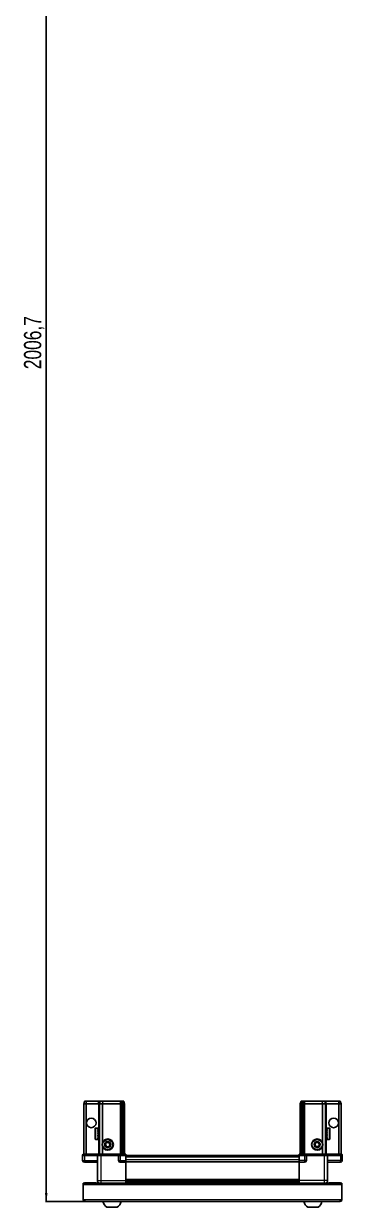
# Model space of a CAD drawing. Header units: millimetres. Extents: x 1004 to 4022, y -1520 to 1218.
# Drawn here: x 1060 to 1428, y -1520 to -151 of the extents above; entities that cross this region are included whole.
import ezdxf

# ---------------------------------------------------------------- set-up
doc = ezdxf.new("R2010")
doc.units = ezdxf.units.MM
doc.layers.add('FORMAT', color=7, linetype='Continuous')
doc.styles.add('SLDTEXTSTYLE0', font='TXT', dxfattribs={"width": 0.75})
doc.dimstyles.new('SLDDIMSTYLE0', dxfattribs={"dimtxt": 20, "dimasz": 10, "dimexe": 0, "dimexo": 0.0625, "dimgap": 5, "dimtad": 2, "dimdec": 1, "dimrnd": 1e-09, "dimzin": 12, "dimdsep": 46, "dimtxsty": 'SLDTEXTSTYLE0', "dimsah": 1, "dimcen": 0.09, "dimadec": 0, "dimazin": 3, "dimtfac": 1, "dimtofl": 0, "dimtmove": 0, "dimatfit": 3, "dimfxl": 0, "dimfrac": 2, "dimtolj": 1, "dimtzin": 12, "dimarcsym": 0})

# ---------------------------------------------------------------- blocks, each defined once
blk = doc.blocks.new('_D_8')
at = {"layer": 'FORMAT'}
for p, q in [((1129.7, 493.4), (1084.6, 493.4)), ((1085.6, 493.4), (1085.6, -1513.3)), ((1130.2, -1513.3), (1084.6, -1513.3))]:
    blk.add_line(p, q, dxfattribs=at)
for points in [[(1085.6, 493.4), (1084, 483.4), (1087.1, 483.4)], [(1085.6, -1513.3), (1087.1, -1503.3), (1084, -1503.3)]]:
    blk.add_solid(points, dxfattribs=at)
at = {"layer": 'FORMAT', "insert": (1059.8, -550.6), "char_height": 20, "attachment_point": 1, "rotation": 90, "style": 'SLDTEXTSTYLE0'}
blk.add_mtext('2006,7', dxfattribs=at)

msp = doc.modelspace()

# ---------------------------------------------------------------- linework, layer by layer
at = {"color": 7, "linetype": 'Continuous', "lineweight": 25}
for p, q in [((1129.09, -1400.32), (1129.89, -1397.32)), ((1131.59, -1400.32), (1129.09, -1400.32)), ((1129.09, -1400.32), (1129.09, -1458.62)), ((1129.89, -1397.32), (1131.74, -1397.32)), ((1131.59, -1400.32), (1131.74, -1397.32)), ((1131.59, -1400.32), (1131.59, -1458.62)), ((1146.09, -1400.32), (1131.59, -1400.32)), ((1131.74, -1397.32), (1146.09, -1397.32)), ((1146.09, -1397.32), (1147.89, -1397.32)), ((1147.09, -1400.32), (1146.09, -1400.32)), ((1147.09, -1400.32), (1147.89, -1397.32)), ((1150.59, -1400.32), (1147.09, -1400.32)), ((1147.09, -1400.32), (1147.09, -1458.62)), ((1147.89, -1397.32), (1150.92, -1397.32)), ((1150.92, -1397.32), (1150.59, -1400.32)), ((1150.59, -1400.32), (1150.59, -1444.82)), ((1171.09, -1400.32), (1150.59, -1400.32)), ((1150.92, -1397.32), (1171.09, -1397.32)), ((1171.09, -1397.32), (1172.89, -1397.32)), ((1172.09, -1400.32), (1171.09, -1400.32)), ((1172.89, -1397.32), (1172.09, -1400.32)), ((1173.09, -1400.32), (1172.09, -1400.32)), ((1172.09, -1400.32), (1172.09, -1458.62)), ((1172.89, -1397.32), (1173.63, -1397.32)), ((1173.63, -1397.32), (1173.09, -1400.32)), ((1173.09, -1400.32), (1173.09, -1458.62)), ((1174.59, -1400.32), (1173.09, -1400.32)), ((1173.63, -1397.32), (1174.13, -1397.32)), ((1174.13, -1397.32), (1175.28, -1397.32)), ((1174.13, -1397.32), (1174.59, -1400.32)), ((1174.59, -1400.32), (1174.59, -1458.62)), ((1176.09, -1400.32), (1174.59, -1400.32)), ((1175.28, -1397.32), (1176.09, -1400.32)), ((1176.09, -1400.32), (1176.09, -1458.62)), ((1379.89, -1397.32), (1379.09, -1400.32)), ((1379.09, -1400.32), (1380.59, -1400.32)), ((1379.09, -1400.32), (1379.09, -1458.62)), ((1381.04, -1397.32), (1379.89, -1397.32)), ((1381.04, -1397.32), (1380.59, -1400.32)), ((1380.59, -1400.32), (1382.09, -1400.32)), ((1380.59, -1400.32), (1380.59, -1458.62)), ((1381.54, -1397.32), (1381.04, -1397.32)), ((1381.54, -1397.32), (1382.09, -1400.32)), ((1382.28, -1397.32), (1381.54, -1397.32)), ((1382.09, -1400.32), (1382.09, -1458.62)), ((1382.09, -1400.32), (1383.09, -1400.32)), ((1382.28, -1397.32), (1383.09, -1400.32)), ((1384.09, -1397.32), (1382.28, -1397.32)), ((1383.09, -1400.32), (1383.09, -1458.62)), ((1383.09, -1400.32), (1384.09, -1400.32)), ((1404.26, -1397.32), (1384.09, -1397.32)), ((1384.09, -1400.32), (1404.59, -1400.32)), ((1404.26, -1397.32), (1404.59, -1400.32)), ((1407.28, -1397.32), (1404.26, -1397.32)), ((1404.59, -1400.32), (1404.59, -1444.82)), ((1404.59, -1400.32), (1408.09, -1400.32)), ((1408.09, -1400.32), (1407.28, -1397.32)), ((1409.09, -1397.32), (1407.28, -1397.32)), ((1408.09, -1400.32), (1408.09, -1458.62)), ((1408.09, -1400.32), (1409.09, -1400.32)), ((1423.43, -1397.32), (1409.09, -1397.32)), ((1409.09, -1400.32), (1423.59, -1400.32)), ((1423.59, -1400.32), (1423.43, -1397.32)), ((1425.28, -1397.32), (1423.43, -1397.32)), ((1423.59, -1400.32), (1423.59, -1458.62)), ((1423.59, -1400.32), (1426.09, -1400.32)), ((1426.09, -1400.32), (1425.28, -1397.32)), ((1426.09, -1400.32), (1426.09, -1458.62)), ((1141.89, -1440.52), (1141.89, -1429.12)), ((1145.09, -1428.32), (1142.69, -1428.32)), ((1145.09, -1428.32), (1145.09, -1428.33)), ((1145.09, -1428.33), (1145.59, -1428.33)), ((1145.09, -1428.51), (1145.59, -1428.51)), ((1145.09, -1428.51), (1145.09, -1428.73)), ((1145.09, -1428.73), (1145.59, -1428.73)), ((1145.09, -1429.31), (1145.59, -1429.31)), ((1145.09, -1429.31), (1145.09, -1429.73)), ((1145.09, -1429.73), (1145.59, -1429.73)), ((1145.09, -1430.64), (1145.59, -1430.64)), ((1145.09, -1430.64), (1145.09, -1431.23)), ((1145.09, -1431.23), (1145.59, -1431.23)), ((1145.09, -1432.38), (1145.59, -1432.38)), ((1145.09, -1432.38), (1145.09, -1433.08)), ((1145.09, -1433.08), (1145.59, -1433.08)), ((1145.09, -1434.37), (1145.59, -1434.37)), ((1145.09, -1434.37), (1145.09, -1435.11)), ((1145.09, -1434.51), (1145.59, -1434.51)), ((1145.09, -1435.01), (1145.59, -1435.01)), ((1145.09, -1435.11), (1145.59, -1435.11)), ((1145.09, -1436.39), (1145.59, -1436.39)), ((1145.09, -1436.39), (1145.09, -1437.1)), ((1145.09, -1437.1), (1145.59, -1437.1)), ((1145.59, -1428.51), (1145.59, -1428.33)), ((1145.59, -1428.73), (1145.59, -1428.51)), ((1145.59, -1429.31), (1145.59, -1428.73)), ((1145.59, -1429.73), (1145.59, -1429.31)), ((1145.59, -1430.64), (1145.59, -1429.73)), ((1145.69, -1430.42), (1145.59, -1430.42)), ((1145.59, -1431.23), (1145.59, -1430.64)), ((1145.59, -1432.38), (1145.59, -1431.23)), ((1145.59, -1433.08), (1145.59, -1432.38)), ((1145.59, -1434.37), (1145.59, -1433.08)), ((1145.59, -1434.51), (1145.59, -1434.37)), ((1145.59, -1435.11), (1145.59, -1435.01)), ((1145.59, -1436.39), (1145.59, -1435.11)), ((1145.59, -1437.1), (1145.59, -1436.39)), ((1145.59, -1438.26), (1145.59, -1437.1)), ((1145.69, -1439.22), (1145.69, -1430.42)), ((1146.57, -1431.51), (1146.09, -1430.82)), ((1146.09, -1438.82), (1146.09, -1430.82)), ((1147.06, -1430.82), (1146.57, -1431.51)), ((1146.57, -1438.13), (1146.57, -1431.51)), ((1147.09, -1430.82), (1147.06, -1430.82)), ((1147.06, -1438.82), (1147.06, -1430.82)), ((1408.12, -1430.82), (1408.09, -1430.82)), ((1408.6, -1431.51), (1408.12, -1430.82)), ((1408.12, -1430.82), (1408.12, -1438.82)), ((1409.09, -1430.82), (1408.6, -1431.51)), ((1408.6, -1431.51), (1408.6, -1438.13)), ((1409.09, -1430.82), (1409.09, -1438.82)), ((1409.59, -1430.42), (1409.49, -1430.42)), ((1409.49, -1430.42), (1409.49, -1439.22)), ((1412.49, -1428.32), (1409.59, -1428.32)), ((1410.09, -1428.32), (1409.59, -1428.32)), ((1409.59, -1428.32), (1409.59, -1428.37)), ((1409.59, -1428.37), (1409.59, -1428.65)), ((1410.09, -1428.37), (1409.59, -1428.37)), ((1410.09, -1428.65), (1409.59, -1428.65)), ((1409.59, -1428.65), (1409.59, -1428.93)), ((1410.09, -1428.93), (1409.59, -1428.93)), ((1409.59, -1428.93), (1409.59, -1429.59)), ((1410.09, -1429.59), (1409.59, -1429.59)), ((1409.59, -1429.59), (1409.59, -1430.06)), ((1409.59, -1430.06), (1409.59, -1431.04)), ((1410.09, -1430.06), (1409.59, -1430.06)), ((1410.09, -1431.04), (1409.59, -1431.04)), ((1409.59, -1431.04), (1409.59, -1431.66)), ((1409.59, -1431.66), (1409.59, -1432.86)), ((1410.09, -1431.66), (1409.59, -1431.66)), ((1410.09, -1432.86), (1409.59, -1432.86)), ((1409.59, -1432.86), (1409.59, -1433.49)), ((1410.09, -1433.49), (1409.59, -1433.49)), ((1409.59, -1433.57), (1409.59, -1434.87)), ((1410.09, -1433.57), (1409.59, -1433.57)), ((1410.09, -1434.87), (1409.59, -1434.87)), ((1410.09, -1435.35), (1409.59, -1435.35)), ((1409.59, -1435.35), (1409.59, -1435.61)), ((1409.59, -1435.61), (1409.59, -1436.88)), ((1410.09, -1435.61), (1409.59, -1435.61)), ((1410.09, -1436.88), (1409.59, -1436.88)), ((1409.59, -1436.88), (1409.59, -1437.56)), ((1410.09, -1428.37), (1410.09, -1428.32)), ((1410.09, -1428.93), (1410.09, -1428.65)), ((1410.09, -1430.06), (1410.09, -1429.59)), ((1410.09, -1431.66), (1410.09, -1431.04)), ((1410.09, -1433.57), (1410.09, -1432.86)), ((1410.09, -1435.61), (1410.09, -1434.87)), ((1410.09, -1437.56), (1410.09, -1436.88)), ((1413.29, -1429.12), (1413.29, -1440.52)), ((1142.69, -1441.32), (1145.09, -1441.32)), ((1145.09, -1438.26), (1145.59, -1438.26)), ((1145.09, -1438.26), (1145.09, -1438.87)), ((1145.09, -1438.87), (1145.59, -1438.87)), ((1145.09, -1439.8), (1145.59, -1439.8)), ((1145.09, -1439.8), (1145.09, -1440.24)), ((1145.09, -1440.24), (1145.59, -1440.24)), ((1145.09, -1440.85), (1145.59, -1440.85)), ((1145.09, -1440.85), (1145.09, -1441.08)), ((1145.09, -1441.08), (1145.59, -1441.08)), ((1145.09, -1441.3), (1145.59, -1441.3)), ((1145.09, -1441.3), (1145.09, -1441.32)), ((1145.09, -1441.31), (1145.59, -1441.31)), ((1145.59, -1438.87), (1145.59, -1438.26)), ((1145.59, -1439.8), (1145.59, -1438.87)), ((1145.59, -1439.22), (1145.69, -1439.22)), ((1145.59, -1440.24), (1145.59, -1439.8)), ((1145.59, -1440.85), (1145.59, -1440.24)), ((1145.59, -1441.08), (1145.59, -1440.85)), ((1145.59, -1441.3), (1145.59, -1441.08)), ((1145.59, -1441.31), (1145.59, -1441.3)), ((1146.09, -1438.82), (1146.57, -1438.13)), ((1146.57, -1438.13), (1147.06, -1438.82)), ((1147.06, -1438.82), (1147.09, -1438.82)), ((1150.59, -1449.82), (1150.59, -1458.62)), ((1404.59, -1449.82), (1404.59, -1458.62)), ((1408.09, -1438.82), (1408.12, -1438.82)), ((1408.12, -1438.82), (1408.6, -1438.13)), ((1408.6, -1438.13), (1409.09, -1438.82)), ((1409.49, -1439.22), (1409.59, -1439.22)), ((1409.59, -1437.56), (1409.59, -1438.68)), ((1410.09, -1437.56), (1409.59, -1437.56)), ((1410.09, -1438.68), (1409.59, -1438.68)), ((1409.59, -1438.68), (1409.59, -1439.25)), ((1409.59, -1439.25), (1409.59, -1440.11)), ((1410.09, -1439.25), (1409.59, -1439.25)), ((1410.09, -1440.11), (1409.59, -1440.11)), ((1409.59, -1440.11), (1409.59, -1440.5)), ((1409.59, -1440.5), (1409.59, -1441.02)), ((1410.09, -1440.5), (1409.59, -1440.5)), ((1410.09, -1441.02), (1409.59, -1441.02)), ((1409.59, -1441.02), (1409.59, -1441.2)), ((1409.59, -1441.2), (1409.59, -1441.32)), ((1410.09, -1441.2), (1409.59, -1441.2)), ((1409.59, -1441.32), (1412.49, -1441.32)), ((1410.09, -1439.25), (1410.09, -1438.68)), ((1410.09, -1440.5), (1410.09, -1440.11)), ((1410.09, -1441.2), (1410.09, -1441.02)), ((1128.09, -1458.62), (1127.59, -1459.49)), ((1127.59, -1459.82), (1127.59, -1459.49)), ((1127.59, -1459.82), (1129.59, -1459.82)), ((1127.59, -1459.82), (1127.59, -1465.82)), ((1129.59, -1458.62), (1128.09, -1458.62)), ((1129.59, -1458.62), (1144.39, -1458.62)), ((1144.39, -1459.82), (1129.59, -1459.82)), ((1129.59, -1459.82), (1144.39, -1459.82)), ((1144.39, -1458.62), (1144.59, -1458.62)), ((1144.59, -1459.82), (1144.39, -1459.82)), ((1144.59, -1459.82), (1144.59, -1458.62)), ((1144.59, -1458.62), (1148.59, -1458.62)), ((1148.59, -1459.82), (1144.59, -1459.82)), ((1144.59, -1459.82), (1144.59, -1488.82)), ((1148.59, -1458.62), (1168.89, -1458.62)), ((1168.89, -1459.82), (1148.59, -1459.82)), ((1168.89, -1458.62), (1169.09, -1458.62)), ((1169.09, -1459.82), (1168.89, -1459.82)), ((1169.09, -1459.82), (1169.09, -1458.62)), ((1169.77, -1458.62), (1169.09, -1458.62)), ((1169.09, -1459.82), (1171.09, -1459.82)), ((1169.09, -1459.82), (1169.09, -1465.82)), ((1169.77, -1458.62), (1177.59, -1458.62)), ((1177.59, -1459.49), (1171.09, -1459.49)), ((1177.59, -1459.82), (1171.09, -1459.82)), ((1171.09, -1459.82), (1177.59, -1459.82)), ((1177.59, -1458.62), (1177.59, -1459.49)), ((1177.59, -1459.49), (1177.59, -1459.49)), ((1177.59, -1459.82), (1177.59, -1459.49)), ((1177.59, -1459.82), (1177.59, -1459.82)), ((1177.59, -1459.82), (1177.59, -1465.82)), ((1377.59, -1459.97), (1177.59, -1459.97)), ((1377.59, -1459.49), (1377.59, -1458.62)), ((1377.59, -1458.62), (1385.41, -1458.62)), ((1384.09, -1459.49), (1377.59, -1459.49)), ((1377.59, -1459.82), (1377.59, -1459.49)), ((1384.09, -1459.82), (1377.59, -1459.82)), ((1377.59, -1459.82), (1377.59, -1465.82)), ((1384.09, -1459.82), (1386.09, -1459.82)), ((1386.09, -1459.82), (1384.09, -1459.82)), ((1386.09, -1458.62), (1385.41, -1458.62)), ((1386.09, -1459.82), (1386.09, -1458.62)), ((1386.09, -1458.62), (1386.29, -1458.62)), ((1386.29, -1459.82), (1386.09, -1459.82)), ((1386.09, -1459.82), (1386.09, -1465.82)), ((1386.29, -1458.62), (1406.59, -1458.62)), ((1406.59, -1459.82), (1386.29, -1459.82)), ((1406.59, -1458.62), (1410.59, -1458.62)), ((1410.59, -1459.82), (1406.59, -1459.82)), ((1410.59, -1459.82), (1410.59, -1458.62)), ((1410.59, -1458.62), (1410.79, -1458.62)), ((1410.79, -1459.82), (1410.59, -1459.82)), ((1410.59, -1459.82), (1410.59, -1488.82)), ((1410.79, -1458.62), (1425.59, -1458.62)), ((1425.59, -1459.82), (1410.79, -1459.82)), ((1427.09, -1458.62), (1425.59, -1458.62)), ((1425.59, -1459.82), (1427.59, -1459.82)), ((1427.59, -1459.49), (1427.09, -1458.62)), ((1427.59, -1459.49), (1427.09, -1458.62)), ((1427.59, -1459.82), (1427.59, -1459.49)), ((1427.59, -1459.82), (1427.59, -1459.49)), ((1427.59, -1459.82), (1427.59, -1459.82)), ((1427.59, -1459.82), (1427.59, -1465.82)), ((1144.59, -1467.82), (1129.59, -1467.82)), ((1177.59, -1467.82), (1171.09, -1467.82)), ((1177.59, -1465.82), (1177.59, -1467.82)), ((1377.59, -1467.17), (1177.59, -1467.17)), ((1177.59, -1488.82), (1177.59, -1467.82)), ((1377.59, -1465.82), (1377.59, -1467.82)), ((1377.59, -1467.82), (1384.09, -1467.82)), ((1377.59, -1488.82), (1377.59, -1467.82)), ((1410.59, -1467.82), (1425.59, -1467.82)), ((1128.09, -1491.82), (1427.09, -1491.82)), ((1128.09, -1493.92), (1128.09, -1491.82)), ((1143.09, -1491.72), (1130.19, -1491.72)), ((1143.09, -1491.72), (1143.09, -1491.82)), ((1177.59, -1489.84), (1377.59, -1489.84)), ((1177.59, -1489.88), (1377.59, -1489.88)), ((1201.47, -1491.67), (1177.59, -1491.67)), ((1196.09, -1491.82), (1196.09, -1491.67)), ((1196.13, -1491.82), (1196.13, -1491.67)), ((1196.4, -1491.82), (1196.4, -1491.67)), ((1196.66, -1491.82), (1196.66, -1491.67)), ((1197.31, -1491.82), (1197.31, -1491.67)), ((1197.77, -1491.82), (1197.77, -1491.67)), ((1198.74, -1491.82), (1198.74, -1491.67)), ((1199.36, -1491.82), (1199.36, -1491.67)), ((1200.55, -1491.82), (1200.55, -1491.67)), ((1201.21, -1491.82), (1201.21, -1491.67)), ((1201.26, -1491.82), (1201.26, -1491.67)), ((1202.55, -1491.67), (1201.47, -1491.67)), ((1203.29, -1491.67), (1202.55, -1491.67)), ((1202.55, -1491.82), (1202.55, -1491.67)), ((1202.55, -1491.67), (1202.55, -1491.67)), ((1202.57, -1491.82), (1202.57, -1491.67)), ((1203.06, -1491.82), (1203.06, -1491.67)), ((1203.29, -1491.82), (1203.29, -1491.67)), ((1203.71, -1491.67), (1203.29, -1491.67)), ((1203.29, -1491.67), (1203.29, -1491.67)), ((1351.47, -1491.67), (1203.71, -1491.67)), ((1204.56, -1491.82), (1204.56, -1491.67)), ((1205.25, -1491.82), (1205.25, -1491.67)), ((1206.38, -1491.82), (1206.38, -1491.67)), ((1206.96, -1491.82), (1206.96, -1491.67)), ((1207.83, -1491.82), (1207.83, -1491.67)), ((1208.23, -1491.82), (1208.23, -1491.67)), ((1208.76, -1491.82), (1208.76, -1491.67)), ((1208.95, -1491.82), (1208.95, -1491.67)), ((1209.09, -1491.82), (1209.09, -1491.67)), ((1346.09, -1491.82), (1346.09, -1491.67)), ((1346.26, -1491.82), (1346.26, -1491.67)), ((1346.47, -1491.82), (1346.47, -1491.67)), ((1347.03, -1491.82), (1347.03, -1491.67)), ((1347.45, -1491.82), (1347.45, -1491.67)), ((1348.35, -1491.82), (1348.35, -1491.67)), ((1348.93, -1491.82), (1348.93, -1491.67)), ((1350.08, -1491.82), (1350.08, -1491.67)), ((1350.77, -1491.82), (1350.77, -1491.67)), ((1352.05, -1491.67), (1351.47, -1491.67)), ((1352.05, -1491.82), (1352.05, -1491.67)), ((1352.06, -1491.67), (1352.05, -1491.67)), ((1352.79, -1491.67), (1352.06, -1491.67)), ((1352.23, -1491.82), (1352.23, -1491.67)), ((1352.73, -1491.82), (1352.73, -1491.67)), ((1352.79, -1491.82), (1352.79, -1491.67)), ((1353.71, -1491.67), (1352.79, -1491.67)), ((1352.79, -1491.67), (1352.79, -1491.67)), ((1377.59, -1491.67), (1353.71, -1491.67)), ((1354.08, -1491.82), (1354.08, -1491.67)), ((1354.79, -1491.82), (1354.79, -1491.67)), ((1355.96, -1491.82), (1355.96, -1491.67)), ((1356.57, -1491.82), (1356.57, -1491.67)), ((1357.51, -1491.82), (1357.51, -1491.67)), ((1357.96, -1491.82), (1357.96, -1491.67)), ((1358.58, -1491.82), (1358.58, -1491.67)), ((1358.83, -1491.82), (1358.83, -1491.67)), ((1359.07, -1491.82), (1359.07, -1491.67)), ((1359.09, -1491.82), (1359.09, -1491.67)), ((1412.09, -1491.72), (1412.09, -1491.82)), ((1412.09, -1491.72), (1424.99, -1491.72)), ((1427.09, -1491.82), (1427.09, -1493.92)), ((1128.09, -1511.22), (1128.09, -1493.92)), ((1427.09, -1493.92), (1427.09, -1511.22)), ((1130.19, -1511.22), (1128.09, -1511.22)), ((1130.19, -1511.22), (1130.19, -1513.32)), ((1424.99, -1513.32), (1130.19, -1513.32)), ((1427.09, -1511.22), (1424.99, -1511.22)), ((1424.99, -1513.32), (1424.99, -1511.22)), ((1155.59, -1519.92), (1167.59, -1519.92)), ((1387.59, -1519.92), (1399.59, -1519.92))]:
    msp.add_line(p, q, dxfattribs=at)
at = {"color": 8, "linetype": 'Continuous', "lineweight": 18}
for p, q in [((1146.09, -1400.32), (1146.09, -1397.32)), ((1146.09, -1400.32), (1146.09, -1430.82)), ((1171.09, -1397.32), (1171.09, -1400.32)), ((1171.09, -1400.32), (1171.09, -1458.62)), ((1384.09, -1397.32), (1384.09, -1400.32)), ((1384.09, -1400.32), (1384.09, -1458.62)), ((1409.09, -1400.32), (1409.09, -1397.32)), ((1409.09, -1400.32), (1409.09, -1430.82)), ((1142.69, -1441.32), (1142.69, -1428.32)), ((1412.49, -1428.32), (1412.49, -1441.32)), ((1146.09, -1438.82), (1146.09, -1458.62)), ((1409.09, -1438.82), (1409.09, -1458.62)), ((1129.59, -1459.82), (1129.59, -1458.62)), ((1129.59, -1459.82), (1129.59, -1465.82)), ((1144.39, -1459.82), (1144.39, -1458.62)), ((1148.59, -1459.82), (1148.59, -1458.62)), ((1148.59, -1459.82), (1148.59, -1488.82)), ((1168.89, -1459.82), (1168.89, -1458.62)), ((1171.09, -1459.82), (1171.09, -1459.49)), ((1171.09, -1459.82), (1171.09, -1465.82)), ((1177.59, -1459.82), (1177.59, -1459.49)), ((1377.59, -1461.97), (1177.59, -1461.97)), ((1384.09, -1459.82), (1384.09, -1459.49)), ((1384.09, -1459.82), (1384.09, -1465.82)), ((1386.29, -1458.62), (1386.29, -1459.82)), ((1406.59, -1459.82), (1406.59, -1458.62)), ((1406.59, -1459.82), (1406.59, -1488.82)), ((1410.79, -1458.62), (1410.79, -1459.82)), ((1425.59, -1459.82), (1425.59, -1458.62)), ((1425.59, -1459.82), (1425.59, -1465.82)), ((1127.59, -1465.82), (1129.59, -1465.82)), ((1129.59, -1465.82), (1144.59, -1465.82)), ((1129.59, -1467.82), (1129.59, -1465.82)), ((1169.09, -1465.82), (1171.09, -1465.82)), ((1171.09, -1465.82), (1177.59, -1465.82)), ((1171.09, -1465.82), (1171.09, -1467.82)), ((1377.59, -1465.17), (1177.59, -1465.17)), ((1377.59, -1467.82), (1177.59, -1467.82)), ((1384.09, -1465.82), (1377.59, -1465.82)), ((1384.09, -1465.82), (1384.09, -1467.82)), ((1386.09, -1465.82), (1384.09, -1465.82)), ((1425.59, -1465.82), (1410.59, -1465.82)), ((1427.59, -1465.82), (1425.59, -1465.82)), ((1425.59, -1467.82), (1425.59, -1465.82)), ((1130.19, -1491.82), (1130.19, -1491.72)), ((1148.59, -1488.82), (1177.59, -1488.82)), ((1177.59, -1487.22), (1377.59, -1487.22)), ((1377.59, -1488.64), (1177.59, -1488.64)), ((1177.59, -1491.08), (1377.59, -1491.08)), ((1406.59, -1488.82), (1377.59, -1488.82)), ((1424.99, -1491.82), (1424.99, -1491.72)), ((1427.09, -1493.92), (1128.09, -1493.92)), ((1424.99, -1511.22), (1130.19, -1511.22))]:
    msp.add_line(p, q, dxfattribs=at)
at = {"color": 7, "linetype": 'Continuous', "lineweight": 25, "flags": 128}
for points in [[(1130.19, -1491.72), (1129.78, -1491.76), (1129.55, -1491.82)], [(1425.63, -1491.82), (1425.4, -1491.76), (1424.99, -1491.72)]]:
    msp.add_lwpolyline(points, dxfattribs=at)
at = {"color": 7, "linetype": 'Continuous', "lineweight": 25}
for centre, radius in [((1137.59, -1422.32), 5.5), ((1417.59, -1422.32), 5.5), ((1156.59, -1447.32), 6.5), ((1156.59, -1447.32), 3.46), ((1398.59, -1447.32), 6.5), ((1398.59, -1447.32), 3.46)]:
    msp.add_circle(centre, radius, dxfattribs=at)
at = {"color": 8, "linetype": 'Continuous', "lineweight": 18}
for centre in [(1156.59, -1447.32), (1398.59, -1447.32)]:
    msp.add_circle(centre, 5.7, dxfattribs=at)
at = {"color": 7, "linetype": 'Continuous', "lineweight": 25}
for centre, radius, start, end in [((1142.69, -1429.12), 0.8, 90, 180), ((1146.09, -1430.42), 0.4, 180, 270), ((1409.09, -1430.42), 0.4, 270, 360), ((1412.49, -1429.12), 0.8, 360, 90), ((1142.69, -1440.52), 0.8, 180, 270), ((1146.09, -1439.22), 0.4, 90, 180), ((1156.59, -1447.32), 2.5, 147.37605, 207.37605), ((1156.59, -1447.32), 2.5, 207.37605, 267.37605), ((1156.59, -1447.32), 2.5, 87.37605, 147.37605), ((1156.59, -1447.32), 2.5, 267.37605, 327.37605), ((1156.59, -1447.32), 2.5, 27.37605, 87.37605), ((1156.59, -1447.32), 2.5, 327.37605, 27.37605), ((1398.59, -1447.32), 2.5, 134.67671, 194.67671), ((1398.59, -1447.32), 2.5, 194.67671, 254.67671), ((1398.59, -1447.32), 2.5, 74.67671, 134.67671), ((1398.59, -1447.32), 2.5, 254.67671, 314.67671), ((1398.59, -1447.32), 2.5, 14.67671, 74.67671), ((1398.59, -1447.32), 2.5, 314.67671, 14.67671), ((1409.09, -1439.22), 0.4, 0, 90), ((1412.49, -1440.52), 0.8, 270, 0), ((1129.59, -1465.82), 2, 180, 270), ((1171.09, -1465.82), 2, 180, 270), ((1384.09, -1465.82), 2, 270, 0), ((1425.59, -1465.82), 2, 270, 0), ((1130.19, -1511.22), 2.1, 180, 270), ((1130.19, -1511.22), 0.6, 180, 270), ((1162.61, -1510.3), 11.91, 194.70035, 233.8734), ((1160.56, -1510.3), 11.91, 306.1266, 345.29965), ((1394.61, -1510.3), 11.91, 194.70035, 233.8734), ((1392.56, -1510.3), 11.91, 306.1266, 345.29965), ((1424.99, -1511.22), 0.6, 270, 0), ((1424.99, -1511.22), 2.1, 270, 0)]:
    msp.add_arc(centre, radius, start, end, dxfattribs=at)
for centre, start_param, end_param in [((1171.09, -1456.02), 2.4188584, 3.1415927), ((1384.09, -1456.02), 3.1415927, 3.8643269)]:
    msp.add_ellipse(centre, major_axis=(0, 3.46), ratio=0.5773503, start_param=start_param, end_param=end_param, dxfattribs=at)
for points, knots in [([(1153.7, -1447.19), (1153.98, -1446.75), (1154.5, -1445.94), (1155.02, -1445.13), (1155.26, -1444.76)], [0, 0, 0, 0, 0.5346859, 1, 1, 1, 1]), ([(1155.03, -1449.75), (1154.97, -1449.64), (1154.7, -1449.11), (1154.24, -1448.22), (1153.86, -1447.49), (1153.7, -1447.19)], [0, 0, 0, 0, 0.1331247, 0.6370994, 1, 1, 1, 1]), ([(1157.92, -1449.88), (1157.4, -1449.86), (1156.44, -1449.82), (1155.48, -1449.77), (1155.03, -1449.75)], [0, 0, 0, 0, 0.5346859, 1, 1, 1, 1]), ([(1155.26, -1444.76), (1155.78, -1444.78), (1156.74, -1444.82), (1157.7, -1444.87), (1158.14, -1444.89)], [0, 0, 0, 0, 0.5346859, 1, 1, 1, 1]), ([(1159.47, -1447.45), (1159.19, -1447.89), (1158.67, -1448.7), (1158.16, -1449.51), (1157.92, -1449.88)], [0, 0, 0, 0, 0.5346859, 1, 1, 1, 1]), ([(1158.14, -1444.89), (1158.3, -1445.19), (1158.68, -1445.93), (1159.14, -1446.81), (1159.41, -1447.34), (1159.47, -1447.45)], [0, 0, 0, 0, 0.3629006, 0.8668753, 1, 1, 1, 1]), ([(1395.8, -1446.56), (1396.17, -1446.19), (1396.86, -1445.52), (1397.54, -1444.84), (1397.86, -1444.53)], [0, 0, 0, 0, 0.5346859, 1, 1, 1, 1]), ([(1396.54, -1449.35), (1396.45, -1449.02), (1396.24, -1448.22), (1395.99, -1447.26), (1395.84, -1446.68), (1395.8, -1446.56)], [0, 0, 0, 0, 0.36290056, 0.86687533, 1, 1, 1, 1]), ([(1399.32, -1450.11), (1398.82, -1449.98), (1397.89, -1449.72), (1396.97, -1449.47), (1396.54, -1449.35)], [0, 0, 0, 0, 0.5346859, 1, 1, 1, 1]), ([(1397.86, -1444.53), (1398.35, -1444.66), (1399.28, -1444.92), (1400.21, -1445.17), (1400.64, -1445.29)], [0, 0, 0, 0, 0.5346859, 1, 1, 1, 1]), ([(1401.37, -1448.08), (1401.01, -1448.45), (1400.32, -1449.12), (1399.64, -1449.8), (1399.32, -1450.11)], [0, 0, 0, 0, 0.53468586, 1, 1, 1, 1]), ([(1400.64, -1445.29), (1400.67, -1445.41), (1400.82, -1445.99), (1401.08, -1446.95), (1401.29, -1447.75), (1401.37, -1448.08)], [0, 0, 0, 0, 0.1331247, 0.6370994, 1, 1, 1, 1]), ([(1144.59, -1488.82), (1144.64, -1489.26), (1144.71, -1489.94), (1145.14, -1490.75), (1145.6, -1491.31), (1146, -1491.67), (1146.26, -1491.8), (1146.31, -1491.82)], [0, 0, 0, 0, 0.3630185, 0.5584377, 0.7580039, 0.9575702, 1, 1, 1, 1]), ([(1177.59, -1488.82), (1177.59, -1489.22), (1177.59, -1490.01), (1177.59, -1491.02), (1177.59, -1491.65), (1177.59, -1491.81), (1177.59, -1491.82)], [0, 0, 0, 0, 0.3255201, 0.6510403, 0.9765604, 1, 1, 1, 1]), ([(1377.59, -1488.82), (1377.59, -1489.22), (1377.59, -1490.01), (1377.59, -1491.02), (1377.59, -1491.65), (1377.59, -1491.81), (1377.59, -1491.82)], [0, 0, 0, 0, 0.3255201, 0.6510403, 0.9765604, 1, 1, 1, 1]), ([(1410.59, -1488.82), (1410.54, -1489.26), (1410.47, -1489.94), (1410.03, -1490.75), (1409.58, -1491.31), (1409.17, -1491.67), (1408.91, -1491.8), (1408.87, -1491.82)], [0, 0, 0, 0, 0.3630185, 0.5584377, 0.7580039, 0.9575702, 1, 1, 1, 1])]:
    msp.add_open_spline(points, degree=3, knots=knots, dxfattribs=at)
at = {"color": 8, "linetype": 'Continuous', "lineweight": 18}
for points in [[(1144.59, -1488.82), (1144.65, -1488.82), (1144.77, -1488.82), (1145.69, -1488.82), (1147.02, -1488.82), (1148.06, -1488.82), (1148.59, -1488.82)], [(1410.59, -1488.82), (1410.53, -1488.82), (1410.41, -1488.82), (1409.48, -1488.82), (1408.16, -1488.82), (1407.11, -1488.82), (1406.59, -1488.82)]]:
    msp.add_open_spline(points, degree=3, dxfattribs=at)
for points, knots in [([(1148.59, -1488.82), (1148.59, -1489.26), (1148.59, -1489.94), (1148.59, -1490.75), (1148.59, -1491.31), (1148.59, -1491.67), (1148.59, -1491.8), (1148.59, -1491.82)], [0, 0, 0, 0, 0.3630185, 0.5584377, 0.7580039, 0.9575702, 1, 1, 1, 1]), ([(1406.59, -1488.82), (1406.59, -1489.26), (1406.59, -1489.94), (1406.59, -1490.75), (1406.59, -1491.31), (1406.59, -1491.67), (1406.59, -1491.8), (1406.59, -1491.82)], [0, 0, 0, 0, 0.36301846, 0.55843766, 0.75800394, 0.95757021, 1, 1, 1, 1])]:
    msp.add_open_spline(points, degree=3, knots=knots, dxfattribs=at)

# ---------------------------------------------------------------- dimensions: what is measured, and where the dimension line sits
at = {"layer": 'FORMAT'}
dim = msp.add_linear_dim(base=(1085.59, -1513.32), p1=(1129.69, 493.38), p2=(1130.19, -1513.32), angle=90, dimstyle='SLDDIMSTYLE0', dxfattribs=at)
dim.commit()
dim.dimension.update_dxf_attribs({"geometry": '_D_8', "text_midpoint": (1085.59, -509.97), "dimtype": 160})

doc.saveas('drawing.dxf')
